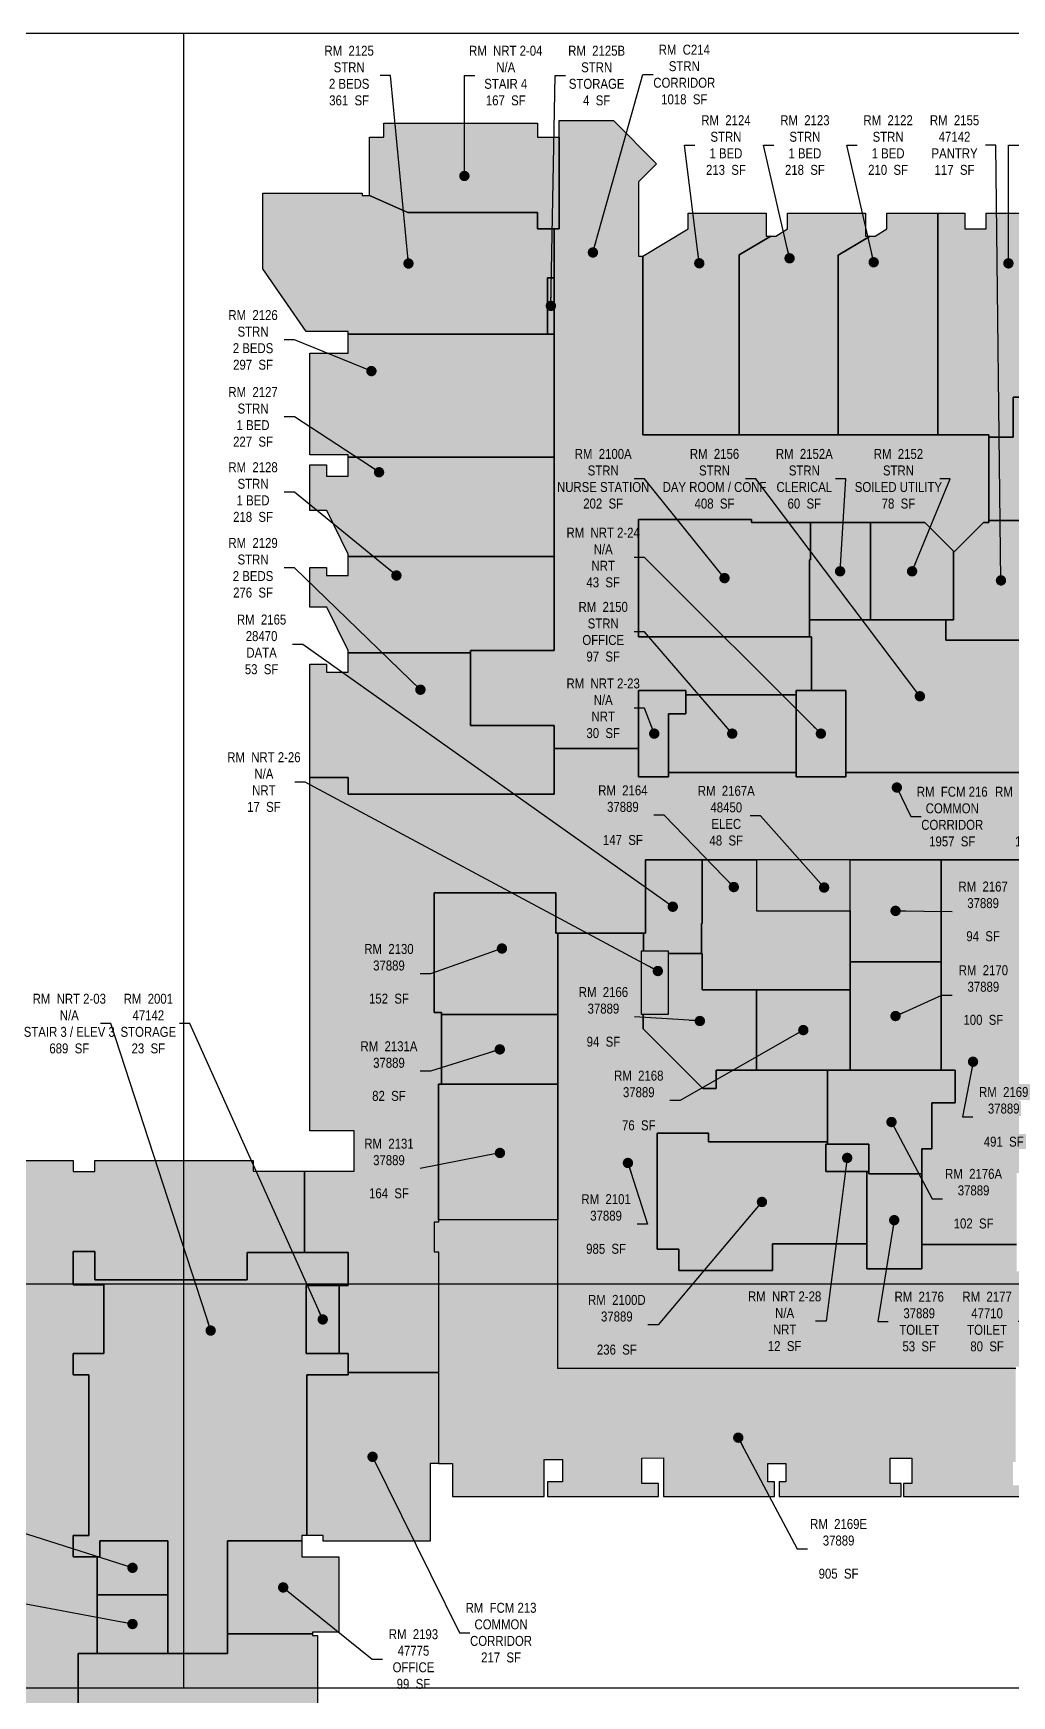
# Model space of a CAD drawing. Header units: inches. Extents: x -324 to 5663, y -491 to 4233.
# Drawn here: x 3286 to 4468, y 1012 to 3022 of the extents above; entities that cross this region are included whole.
import ezdxf

# ---------------------------------------------------------------- set-up
doc = ezdxf.new("R2010")
doc.units = ezdxf.units.IN
doc.header["$LTSCALE"] = 48
doc.header["$MEASUREMENT"] = 0
for name, color, linetype in [('0-LABEL', 3, 'Continuous'), ('1-NRT', 200, 'Continuous'), ('1-NRT-PTN', 253, 'Continuous'), ('3-FCM', 190, 'Continuous'), ('3-FCM-PTN', 9, 'Continuous'), ('4-OCC', 6, 'Continuous'), ('4-OCC-PTN', 95, 'Continuous')]:
    doc.layers.add(name, color=color, linetype=linetype)
doc.layers.add('VP-Window', color=2, linetype='Continuous', plot=False)
doc.styles.add('ArialN', font='ARIALN.TTF')
doc.dimstyles.new('AB-200', dxfattribs={"dimscale": 200, "dimtxt": 0.070312, "dimasz": 0.0625, "dimexe": 0.0625, "dimexo": 0.125, "dimgap": 0.1875, "dimtad": 0, "dimdec": 4, "dimrnd": 0.0625, "dimzin": 0, "dimdsep": 46, "dimlunit": 4, "dimtxsty": 'ArialN', "dimblk": 'ARCHTICK', "dimcen": 0.0625, "dimclrd": 256, "dimclre": 256, "dimclrt": 256, "dimadec": 0, "dimazin": 0, "dimtfac": 1, "dimtdec": 4, "dimtofl": 0, "dimtmove": 2, "dimatfit": 3, "dimldrblk": 'DOT', "dimfxl": 0, "dimfrac": 2, "dimtolj": 1, "dimtzin": 0, "dimlwd": -1, "dimlwe": -1, "dimarcsym": 0})

# ---------------------------------------------------------------- blocks, each defined once
blk = doc.blocks.new('_ArchTick')
at = {"const_width": 0.15}
blk.add_lwpolyline([(-0.5, -0.5), (0.5, 0.5)], dxfattribs=at)
blk = doc.blocks.new('_Dot')
at = {"lineweight": -2}
blk.add_line((-0.5, 0), (-1, 0), dxfattribs=at)
at = {"const_width": 0.5}
blk.add_lwpolyline([(-0.25, 0, 1), (0.25, 0, 1)], format="xyb", close=True, dxfattribs=at)

msp = doc.modelspace()

# ---------------------------------------------------------------- hatches: boundary and pattern name
at = {"layer": '1-NRT-PTN'}
for points in [[(3921.5, 2785), (3895.5, 2785), (3895.5, 2805), (3738.5, 2805), (3692.5, 2825.4), (3692.5, 2896), (3709.5, 2896), (3709.5, 2913), (3895.5, 2913), (3895.5, 2896), (3921.5, 2896)], [(4017.5, 2123), (4017.5, 2227), (4074.6, 2227), (4074.5, 2199), (4053.5, 2199), (4053.5, 2123)], [(4207.7, 2227), (4267.7, 2227), (4267.7, 2123), (4207.7, 2123)], [(4020.5, 1836.1), (4053.5, 1836.1), (4053.5, 1912.2), (4020.5, 1912.2)], [(4243.5, 1678.7), (4295.5, 1678.7), (4295.5, 1645.7), (4243.5, 1645.7)], [(3353.5, 1206), (3353.5, 1400), (3334.5, 1400), (3334.5, 1426), (3371.5, 1426), (3371.5, 1509), (3334.5, 1509), (3334.5, 1549), (3360.5, 1549), (3360.5, 1515), (3544.5, 1515), (3544.5, 1548), (3666.5, 1548), (3666.5, 1508), (3616, 1508), (3616, 1426), (3666.5, 1426), (3666.5, 1400), (3616.5, 1400), (3616.5, 1206), (3610.5, 1206), (3610.5, 1199.3), (3520.7, 1199.3), (3520.7, 1063.4), (3448.7, 1063.4), (3448.7, 1199.3), (3366.5, 1199.3), (3366.5, 1180), (3334.5, 1180), (3334.5, 1206)]]:
    msp.add_hatch(color=256, dxfattribs=at).paths.add_polyline_path(points)
at = {"layer": '3-FCM-PTN'}
for points in [[(3775.8, 1403), (3666.5, 1403), (3666.5, 1426), (3655.7, 1426), (3655.7, 1508), (3666.5, 1508), (3666.5, 1548), (3613.7, 1548), (3613.7, 1646.2), (3673.7, 1646.2), (3673.7, 1695), (3620.5, 1695), (3620.5, 2122), (3666.5, 2122), (3666.5, 2102), (3915.5, 2102), (3915.5, 2157), (4017.5, 2157), (4017.5, 2123), (4053.5, 2123), (4053.5, 2128), (4207.7, 2128), (4207.7, 2123), (4267.7, 2123), (4267.7, 2128), (4484.5, 2128), (4484.5, 2123), (4546, 2123), (4546, 2128), (4923.5, 2128), (4923.5, 2176), (5029.5, 2176), (5029.5, 2044), (5178.5, 2044), (5178.5, 1943), (5172.5, 1943), (5172.5, 1936.5), (4923.5, 1936.5), (4923.5, 2021.2), (4767.8, 2021.2), (4767.8, 1974.9), (4683, 1974.9), (4683, 2021.2), (4479.5, 2021.2), (4479.5, 2022.5), (4380.5, 2022.5), (4025.8, 2022.5), (4025.8, 1934), (3917.3, 1934), (3917.3, 1962.5), (3917.3, 1982.7), (3770.7, 1982.7), (3770.7, 1838), (3779.5, 1838), (3779.5, 1751.2), (3775.8, 1751.2), (3775.8, 1584.7), (3770.7, 1584.7), (3770.7, 1548.8), (3775.8, 1548.8)], [(3340.5, 833), (3240.5, 833), (3240.5, 836), (3220.5, 836), (3220.5, 924), (3240.5, 924), (3240.5, 950), (3220.5, 950), (3220.5, 1180), (3240.5, 1180), (3240.5, 1206), (3226.5, 1206), (3226.3, 1359.5), (3216.7, 1359.5), (3216.7, 1399.1), (3240.5, 1399.1), (3240.5, 1444), (3162.8, 1444), (3162.8, 1543), (3192.5, 1543), (3192.5, 1646), (3240.5, 1646), (3240.5, 1659), (3334.5, 1659), (3334.5, 1646), (3360.5, 1646), (3360.5, 1659), (3552, 1659), (3552, 1646.2), (3613.7, 1646.2), (3613.7, 1548), (3544.5, 1548), (3544.5, 1515), (3360.5, 1515), (3360.5, 1549), (3334.5, 1549), (3334.5, 1509), (3371.5, 1509), (3371.5, 1426), (3334.5, 1426), (3334.5, 1400), (3353.5, 1400), (3353.5, 1206), (3334.5, 1206), (3334.5, 1180), (3363.5, 1180), (3363.5, 1063.4), (3340.5, 1063.4)], [(3616.5, 1206), (3616.5, 1400), (3666.5, 1400), (3666.5, 1403), (3775.8, 1403), (3775.8, 1292.7), (3765.5, 1292.7), (3765.5, 1199), (3636.5, 1199), (3636.5, 1206)]]:
    msp.add_hatch(color=256, dxfattribs=at).paths.add_polyline_path(points)
for points in [[(3363.5, 1180), (3366.5, 1180), (3366.5, 1199.3), (3448.7, 1199.3), (3448.7, 1134.3), (3363.5, 1134.3)], [(3363.5, 1134.3), (3448.7, 1134.3), (3448.7, 1063.4), (3363.5, 1063.4)]]:
    msp.add_hatch(color=256, dxfattribs=at).paths.add_polyline_path(points, flags=17)
at = {"layer": '4-OCC-PTN'}
for color, points in [(105, [(4017.5, 2157), (3915.5, 2157), (3915.5, 2185), (3814.5, 2185), (3814.5, 2275.5), (3915.5, 2275.5), (3915.5, 2785), (3921.5, 2785), (3921.5, 2916), (3987, 2916), (4039.3, 2863.7), (4017.5, 2841.8), (4017.5, 2752.1), (4022.5, 2752.1), (4022.5, 2536), (4440.5, 2536), (4440.5, 2430), (4434, 2430), (4430.6, 2426.5), (4398.7, 2394.7), (4363.4, 2430), (4153.7, 2430), (4153.7, 2434), (4022.5, 2434), (4017.5, 2434), (4017.5, 2292), (4226.5, 2292), (4226.5, 2227), (4207.7, 2227), (4207.7, 2222), (4074.6, 2222), (4074.6, 2227), (4017.5, 2227)]), (105, [(3915.5, 2726), (3907.5, 2726), (3907.5, 2658), (3666.5, 2658), (3666.5, 2661), (3615.8, 2661), (3563.5, 2736.9), (3563.5, 2828.4), (3683.5, 2828.4), (3683.5, 2825.4), (3692.5, 2825.4), (3738.5, 2805), (3895.5, 2805), (3895.5, 2785), (3915.5, 2785)]), (105, [(4022.5, 2536), (4022.5, 2752.1), (4077.5, 2785), (4077.5, 2804), (4171.5, 2804), (4171.5, 2776.4), (4177.3, 2776.4), (4139, 2753.5), (4139, 2536)]), (105, [(4139, 2536), (4139, 2753.5), (4177.3, 2776.4), (4183.2, 2776.4), (4197.5, 2785), (4197.5, 2804), (4291.5, 2804), (4291.5, 2776.4), (4297.3, 2776.4), (4258.5, 2753.2), (4258.5, 2536)]), (105, [(4258.5, 2536), (4258.5, 2753.2), (4297.3, 2776.4), (4303.2, 2776.4), (4317.5, 2785), (4317.5, 2804), (4379, 2804), (4379, 2536)]), (105, [(4379, 2536), (4379, 2804), (4411.5, 2804), (4411.5, 2785), (4437.5, 2785), (4437.5, 2804), (4549.5, 2804), (4549.5, 2787.5), (4532, 2770), (4532, 2581.5), (4470, 2581.5), (4470, 2533.5), (4440.5, 2533.5), (4440.5, 2536)]), (105, [(3915.5, 2509), (3666.5, 2509), (3666.5, 2512), (3620.5, 2512), (3620.5, 2635), (3666.5, 2635), (3666.5, 2658), (3915.5, 2658)]), (52, [(5027, 2176), (4926, 2176), (4926, 2432.5), (4555.5, 2432.5), (4521.3, 2398.2), (4487, 2432.5), (4440.5, 2432.5), (4440.5, 2533.5), (4470, 2533.5), (4470, 2581.5), (4594, 2581.5), (4594, 2533.5), (4765, 2533.5), (4765, 2581.5), (4886, 2581.5), (4886, 2533.5), (4978.4, 2533.5), (5027, 2484.9)]), (105, [(3915.5, 2389), (3666.5, 2389), (3666.5, 2392), (3640.7, 2444.5), (3620.5, 2444.5), (3620.5, 2500), (3640.5, 2500), (3640.5, 2486), (3666.5, 2486), (3666.5, 2509), (3915.5, 2509)]), (105, [(4017.5, 2292), (4017.5, 2434), (4153.7, 2434), (4153.7, 2430), (4225, 2430), (4225, 2385), (4224, 2385), (4224, 2292)]), (52, [(4522, 2288), (4388.5, 2288), (4388.5, 2312.5), (4398, 2312.5), (4398, 2395.4), (4398.7, 2394.7), (4434, 2430), (4440.5, 2430), (4440.5, 2432.5), (4487, 2432.5), (4522, 2397.5)]), (105, [(4224, 2312.5), (4224, 2385), (4225, 2385), (4225, 2430), (4297.7, 2430), (4297.7, 2312.5)]), (105, [(4297.7, 2312.5), (4297.7, 2430), (4363.4, 2430), (4398, 2395.4), (4398, 2312.5)]), (105, [(3915.5, 2275.5), (3814.5, 2275.5), (3814.5, 2272.5), (3666.5, 2272.5), (3666.5, 2275.5), (3640.7, 2328), (3620.5, 2328), (3620.5, 2376), (3640.5, 2376), (3640.5, 2366), (3666.5, 2366), (3666.5, 2389), (3915.5, 2389)]), (105, [(4224, 2292), (4224, 2312.5), (4388.5, 2312.5), (4388.5, 2288), (4606, 2288), (4606, 2128), (4546, 2128), (4546, 2158), (4484.5, 2158), (4484.5, 2128), (4267.7, 2128), (4267.7, 2227), (4226.5, 2227), (4226.5, 2292)]), (105, [(3915.5, 2102), (3666.5, 2102), (3666.5, 2122), (3620.5, 2122), (3620.5, 2259), (3640.5, 2259), (3640.5, 2249.5), (3666.5, 2249.5), (3666.5, 2272.5), (3814.5, 2272.5), (3814.5, 2185), (3915.5, 2185)]), (105, [(4053.5, 2128), (4053.5, 2199), (4074.5, 2199), (4074.6, 2222), (4207.7, 2222), (4207.7, 2128)]), (62, [(4023.6, 1912.2), (4023.6, 1934), (4025.8, 1934), (4025.8, 2022.5), (4094.1, 2022.5), (4094.1, 1945.7), (4093.4, 1945.7), (4093.4, 1909.2), (4053.5, 1909.2), (4053.5, 1912.2)]), (55, [(4160.1, 1960.7), (4272.9, 1960.7), (4272.9, 2022.5), (4160.1, 2022.5)]), (237, [(3775.8, 1751.2), (3920.1, 1751.2), (3920.1, 1587.2), (3775.8, 1587.2)]), (237, [(3775.8, 1584.7), (3770.7, 1584.7), (3770.7, 1548.8), (3775.8, 1548.8), (3775.8, 1292.7), (3792.5, 1292.7), (3792.5, 1253), (3903.5, 1253), (3903.5, 1297.6), (3925.5, 1297.6), (3925.5, 1270.7), (3907.5, 1270.7), (3907.5, 1253), (4041.5, 1253), (4041.5, 1268.7), (4021.5, 1268.7), (4021.5, 1299.5), (4047.5, 1299.6), (4047.5, 1268.7), (4047.5, 1253), (4181.5, 1253), (4181.5, 1270.7), (4173.5, 1270.7), (4173.5, 1292.7), (4195.5, 1292.7), (4195.5, 1270.7), (4187.5, 1270.7), (4187.5, 1253), (4334.9, 1253), (4334.9, 1268.7), (4321.5, 1268.7), (4321.5, 1299.5), (4347.5, 1299.5), (4347.5, 1268.7), (4337.5, 1268.7), (4337.5, 1253), (4481.5, 1253), (4481.5, 1266.7), (4470, 1266.7), (4470, 1294.7), (4473.2, 1294.7), (4473.2, 1407.6), (3920.1, 1407.6), (3920.1, 1587.2), (3775.8, 1587.2)]), (52, [(3616, 1508), (3655.7, 1508), (3655.7, 1426), (3616, 1426)]), (21, [(3610.5, 1199.3), (3610.5, 1180), (3655.5, 1180), (3655.5, 1089), (3623.5, 1089), (3623.5, 1087), (3520.7, 1087), (3520.7, 1199.3)]), (21, [(3520.7, 1087), (3623.5, 1087), (3623.5, 1085), (3629.5, 1085), (3629.5, 950), (3610.5, 950), (3610.5, 924), (3629.5, 924), (3629.5, 836), (3610.5, 836), (3610.5, 810), (3653.5, 810), (3653.5, 755), (3340.5, 755), (3340.5, 1063.4), (3520.7, 1063.4)])]:
    msp.add_hatch(color=color, dxfattribs=at).paths.add_polyline_path(points)
msp.add_hatch(color=105, dxfattribs=at).paths.add_polyline_path([(3915.5, 2658), (3907.5, 2658), (3907.5, 2726), (3915.5, 2726)], flags=17)
h = msp.add_hatch(color=237, dxfattribs=at)
h.dxf.hatch_style = 1
h.paths.add_polyline_path([(4094.1, 2022.5), (4160.1, 2022.5), (4160.1, 1960.7), (4272.9, 1960.7), (4272.9, 1865.2), (4094.1, 1865.2), (4094.1, 1909.2), (4093.4, 1909.2), (4093.4, 1945.7), (4094.1, 1945.7)])
h = msp.add_hatch(color=237, dxfattribs=at)
h.dxf.hatch_style = 1
h.paths.add_polyline_path([(4382.9, 2022.5), (4382.9, 1899.2), (4272.9, 1899.2), (4272.9, 2022.5)])
h = msp.add_hatch(color=237, dxfattribs=at)
h.dxf.hatch_style = 1
h.paths.add_polyline_path([(4382.9, 2022.5), (4479.5, 2022.5), (4479.5, 2021.2), (4482.8, 2021.2), (4482.8, 1888.2), (4510.3, 1888.2), (4510.3, 1832.3), (4500.9, 1832.3), (4500.9, 1736.5), (4584.9, 1736.5), (4584.9, 1768.2), (4684.8, 1768.2), (4684.8, 1644), (4581.3, 1644), (4581.3, 1678.7), (4502.8, 1678.7), (4502.8, 1644), (4474.2, 1644), (4474.2, 1557.4), (4359.6, 1557.4), (4359.6, 1673.3), (4371.9, 1673.3), (4371.9, 1728.7), (4400.1, 1728.7), (4400.1, 1768.2), (4382.9, 1768.2)])
h = msp.add_hatch(color=237, dxfattribs=at)
h.dxf.hatch_style = 1
h.paths.add_polyline_path([(3917.3, 1982.7), (3917.3, 1934), (3920.1, 1934), (3920.1, 1835.6), (3779.5, 1835.6), (3779.5, 1838), (3770.7, 1838), (3770.7, 1982.7)])
h = msp.add_hatch(color=237, dxfattribs=at)
h.dxf.hatch_style = 1
h.paths.add_polyline_path([(4111.1, 1746.2), (4111.1, 1768.2), (4245.9, 1768.2), (4245.9, 1681.8), (4102, 1681.8), (4102, 1692), (4040, 1692), (4040, 1552), (4066.2, 1552), (4066.2, 1526), (4179.1, 1526), (4179.1, 1558.2), (4293.1, 1558.2), (4293.1, 1528.2), (4359.6, 1528.2), (4359.6, 1557.4), (4474.2, 1557.4), (4474.2, 1525), (4511.7, 1525), (4511.7, 1410), (4473.2, 1410), (4473.2, 1407.6), (3920.1, 1407.6), (3920.1, 1934), (4023.6, 1934), (4023.6, 1912.2), (4020.5, 1912.2), (4020.5, 1836.1), (4022.9, 1836.1), (4022.9, 1818.4), (4095.2, 1746.2)])
h = msp.add_hatch(color=237, dxfattribs=at)
h.dxf.hatch_style = 1
h.paths.add_polyline_path([(4160.1, 1865.2), (4160.1, 1768.2), (4111.1, 1768.2), (4111.1, 1746.2), (4095.2, 1746.2), (4022.9, 1818.4), (4022.9, 1836.1), (4053.5, 1836.1), (4053.5, 1909.2), (4094.1, 1909.2), (4094.1, 1865.2)])
h = msp.add_hatch(color=237, dxfattribs=at)
h.dxf.hatch_style = 1
h.paths.add_polyline_path([(4382.9, 1899.2), (4382.9, 1768.2), (4272.9, 1768.2), (4272.9, 1899.2)])
h = msp.add_hatch(color=237, dxfattribs=at)
h.dxf.hatch_style = 1
h.paths.add_polyline_path([(4160.1, 1768.2), (4160.1, 1865.2), (4272.9, 1865.2), (4272.9, 1768.2), (4245.9, 1768.2)])
h = msp.add_hatch(color=237, dxfattribs=at)
h.dxf.hatch_style = 1
h.paths.add_polyline_path([(3779.5, 1835.6), (3920.1, 1835.6), (3920.1, 1751.2), (3779.5, 1751.2)])
h = msp.add_hatch(color=237, dxfattribs=at)
h.dxf.hatch_style = 1
h.paths.add_polyline_path([(4382.9, 1768.2), (4400.1, 1768.2), (4400.1, 1728.7), (4371.9, 1728.7), (4371.9, 1673.3), (4359.6, 1673.3), (4359.6, 1643), (4295.5, 1643), (4295.5, 1678.7), (4245.9, 1678.7), (4245.9, 1768.2)])
h = msp.add_hatch(color=237, dxfattribs=at)
h.dxf.hatch_style = 1
h.paths.add_polyline_path([(4243.5, 1678.7), (4243.5, 1645.7), (4293.1, 1645.7), (4293.1, 1558.2), (4179.1, 1558.2), (4179.1, 1526), (4066.2, 1526), (4066.2, 1552), (4040, 1552), (4040, 1692), (4102, 1692), (4102, 1681.8), (4245.9, 1681.8), (4245.9, 1678.7)])
h = msp.add_hatch(color=237, dxfattribs=at)
h.dxf.hatch_style = 1
h.paths.add_polyline_path([(4359.6, 1643), (4359.6, 1557.4), (4359.6, 1528.2), (4293.1, 1528.2), (4293.1, 1558.2), (4293.1, 1645.7), (4295.5, 1645.7), (4295.5, 1643)])

# ---------------------------------------------------------------- linework, layer by layer
at = {"layer": '1-NRT'}
for points in [[(3921.5, 2785), (3895.5, 2785), (3895.5, 2805), (3738.5, 2805), (3692.5, 2825.4), (3692.5, 2896), (3709.5, 2896), (3709.5, 2913), (3895.5, 2913), (3895.5, 2896), (3921.5, 2896)], [(4017.5, 2123), (4017.5, 2227), (4074.6, 2227), (4074.5, 2199), (4053.5, 2199), (4053.5, 2123)], [(4207.7, 2227), (4267.7, 2227), (4267.7, 2123), (4207.7, 2123)], [(4020.5, 1836.1), (4053.5, 1836.1), (4053.5, 1912.2), (4020.5, 1912.2)], [(4243.5, 1678.7), (4295.5, 1678.7), (4295.5, 1645.7), (4243.5, 1645.7)], [(3353.5, 1206), (3353.5, 1400), (3334.5, 1400), (3334.5, 1426), (3371.5, 1426), (3371.5, 1509), (3334.5, 1509), (3334.5, 1549), (3360.5, 1549), (3360.5, 1515), (3544.5, 1515), (3544.5, 1548), (3666.5, 1548), (3666.5, 1508), (3616, 1508), (3616, 1426), (3666.5, 1426), (3666.5, 1400), (3616.5, 1400), (3616.5, 1206), (3610.5, 1206), (3610.5, 1199.3), (3520.7, 1199.3), (3520.7, 1063.4), (3448.7, 1063.4), (3448.7, 1199.3), (3366.5, 1199.3), (3366.5, 1180), (3334.5, 1180), (3334.5, 1206)]]:
    msp.add_lwpolyline(points, close=True, dxfattribs=at)
at = {"layer": '3-FCM'}
for points in [[(4479.5, 2022.5), (4380.5, 2022.5), (4025.8, 2022.5), (4025.8, 1934), (3917.3, 1934), (3917.3, 1962.5), (3917.3, 1982.7), (3770.7, 1982.7), (3770.7, 1838), (3779.5, 1838), (3779.5, 1751.2), (3775.8, 1751.2), (3775.8, 1584.7), (3770.7, 1584.7), (3770.7, 1548.8), (3775.8, 1548.8), (3775.8, 1403), (3666.5, 1403), (3666.5, 1426), (3655.7, 1426), (3655.7, 1508), (3666.5, 1508), (3666.5, 1548), (3613.7, 1548), (3613.7, 1646.2), (3673.7, 1646.2), (3673.7, 1695), (3620.5, 1695), (3620.5, 2122), (3666.5, 2122), (3666.5, 2102), (3915.5, 2102), (3915.5, 2157), (4017.5, 2157), (4017.5, 2123), (4053.5, 2123), (4053.5, 2128), (4207.7, 2128), (4207.7, 2123), (4267.7, 2123), (4267.7, 2128), (4484.5, 2128)], [(3240.5, 1659), (3334.5, 1659), (3334.5, 1646), (3360.5, 1646), (3360.5, 1659), (3552, 1659), (3552, 1646.2), (3613.7, 1646.2), (3613.7, 1548), (3544.5, 1548), (3544.5, 1515), (3360.5, 1515), (3360.5, 1549), (3334.5, 1549), (3334.5, 1509), (3371.5, 1509), (3371.5, 1426), (3334.5, 1426), (3334.5, 1400), (3353.5, 1400), (3353.5, 1206), (3334.5, 1206), (3334.5, 1180), (3363.5, 1180), (3363.5, 1063.4), (3340.5, 1063.4), (3340.5, 833)]]:
    msp.add_lwpolyline(points, dxfattribs=at)
for points in [[(3616.5, 1206), (3616.5, 1400), (3666.5, 1400), (3666.5, 1403), (3775.8, 1403), (3775.8, 1292.7), (3765.5, 1292.7), (3765.5, 1199), (3636.5, 1199), (3636.5, 1206)], [(3363.5, 1180), (3366.5, 1180), (3366.5, 1199.3), (3448.7, 1199.3), (3448.7, 1134.3), (3363.5, 1134.3)], [(3363.5, 1134.3), (3448.7, 1134.3), (3448.7, 1063.4), (3363.5, 1063.4)]]:
    msp.add_lwpolyline(points, close=True, dxfattribs=at)
at = {"layer": '4-OCC'}
for points in [[(4017.5, 2157), (3915.5, 2157), (3915.5, 2185), (3814.5, 2185), (3814.5, 2275.5), (3915.5, 2275.5), (3915.5, 2785), (3921.5, 2785), (3921.5, 2916), (3987, 2916), (4039.3, 2863.7), (4017.5, 2841.8), (4017.5, 2752.1), (4022.5, 2752.1), (4022.5, 2536), (4440.5, 2536), (4440.5, 2430), (4434, 2430), (4430.6, 2426.5), (4398.7, 2394.7), (4363.4, 2430), (4153.7, 2430), (4153.7, 2434), (4022.5, 2434), (4017.5, 2434), (4017.5, 2292), (4226.5, 2292), (4226.5, 2227), (4207.7, 2227), (4207.7, 2222), (4074.6, 2222), (4074.6, 2227), (4017.5, 2227)], [(3915.5, 2726), (3907.5, 2726), (3907.5, 2658), (3666.5, 2658), (3666.5, 2661), (3615.8, 2661), (3563.5, 2736.9), (3563.5, 2828.4), (3683.5, 2828.4), (3683.5, 2825.4), (3692.5, 2825.4), (3738.5, 2805), (3895.5, 2805), (3895.5, 2785), (3915.5, 2785)], [(4022.5, 2536), (4022.5, 2752.1), (4077.5, 2785), (4077.5, 2804), (4171.5, 2804), (4171.5, 2776.4), (4177.3, 2776.4), (4139, 2753.5), (4139, 2536)], [(4139, 2536), (4139, 2753.5), (4177.3, 2776.4), (4183.2, 2776.4), (4197.5, 2785), (4197.5, 2804), (4291.5, 2804), (4291.5, 2776.4), (4297.3, 2776.4), (4258.5, 2753.2), (4258.5, 2536)], [(4258.5, 2536), (4258.5, 2753.2), (4297.3, 2776.4), (4303.2, 2776.4), (4317.5, 2785), (4317.5, 2804), (4379, 2804), (4379, 2536)], [(4379, 2536), (4379, 2804), (4411.5, 2804), (4411.5, 2785), (4437.5, 2785), (4437.5, 2804), (4549.5, 2804), (4549.5, 2787.5), (4532, 2770), (4532, 2581.5), (4470, 2581.5), (4470, 2533.5), (4440.5, 2533.5), (4440.5, 2536)], [(3915.5, 2658), (3907.5, 2658), (3907.5, 2726), (3915.5, 2726)], [(3915.5, 2509), (3666.5, 2509), (3666.5, 2512), (3620.5, 2512), (3620.5, 2635), (3666.5, 2635), (3666.5, 2658), (3915.5, 2658)], [(5027, 2176), (4926, 2176), (4926, 2432.5), (4555.5, 2432.5), (4521.3, 2398.2), (4487, 2432.5), (4440.5, 2432.5), (4440.5, 2533.5), (4470, 2533.5), (4470, 2581.5), (4594, 2581.5), (4594, 2533.5), (4765, 2533.5), (4765, 2581.5), (4886, 2581.5), (4886, 2533.5), (4978.4, 2533.5), (5027, 2484.9)], [(3915.5, 2389), (3666.5, 2389), (3666.5, 2392), (3640.7, 2444.5), (3620.5, 2444.5), (3620.5, 2500), (3640.5, 2500), (3640.5, 2486), (3666.5, 2486), (3666.5, 2509), (3915.5, 2509)], [(4017.5, 2292), (4017.5, 2434), (4153.7, 2434), (4153.7, 2430), (4225, 2430), (4225, 2385), (4224, 2385), (4224, 2292)], [(4522, 2288), (4388.5, 2288), (4388.5, 2312.5), (4398, 2312.5), (4398, 2395.4), (4398.7, 2394.7), (4434, 2430), (4440.5, 2430), (4440.5, 2432.5), (4487, 2432.5), (4522, 2397.5)], [(4224, 2312.5), (4224, 2385), (4225, 2385), (4225, 2430), (4297.7, 2430), (4297.7, 2312.5)], [(4297.7, 2312.5), (4297.7, 2430), (4363.4, 2430), (4398, 2395.4), (4398, 2312.5)], [(3915.5, 2275.5), (3814.5, 2275.5), (3814.5, 2272.5), (3666.5, 2272.5), (3666.5, 2275.5), (3640.7, 2328), (3620.5, 2328), (3620.5, 2376), (3640.5, 2376), (3640.5, 2366), (3666.5, 2366), (3666.5, 2389), (3915.5, 2389)], [(4224, 2292), (4224, 2312.5), (4388.5, 2312.5), (4388.5, 2288), (4606, 2288), (4606, 2128), (4546, 2128), (4546, 2158), (4484.5, 2158), (4484.5, 2128), (4267.7, 2128), (4267.7, 2227), (4226.5, 2227), (4226.5, 2292)], [(3915.5, 2102), (3666.5, 2102), (3666.5, 2122), (3620.5, 2122), (3620.5, 2259), (3640.5, 2259), (3640.5, 2249.5), (3666.5, 2249.5), (3666.5, 2272.5), (3814.5, 2272.5), (3814.5, 2185), (3915.5, 2185)], [(4053.5, 2128), (4053.5, 2199), (4074.5, 2199), (4074.6, 2222), (4207.7, 2222), (4207.7, 2128)], [(4094.1, 2022.5), (4160.1, 2022.5), (4160.1, 1960.7), (4272.9, 1960.7), (4272.9, 1865.2), (4094.1, 1865.2), (4094.1, 1909.2), (4093.4, 1909.2), (4093.4, 1945.7), (4094.1, 1945.7)], [(4160.1, 1960.7), (4272.9, 1960.7), (4272.9, 2022.5), (4160.1, 2022.5)], [(4382.9, 2022.5), (4382.9, 1899.2), (4272.9, 1899.2), (4272.9, 2022.5)], [(3917.3, 1982.7), (3917.3, 1934), (3920.1, 1934), (3920.1, 1835.6), (3779.5, 1835.6), (3779.5, 1838), (3770.7, 1838), (3770.7, 1982.7)], [(4160.1, 1865.2), (4160.1, 1768.2), (4111.1, 1768.2), (4111.1, 1746.2), (4095.2, 1746.2), (4022.9, 1818.4), (4022.9, 1836.1), (4053.5, 1836.1), (4053.5, 1909.2), (4094.1, 1909.2), (4094.1, 1865.2), (4160.1, 1865.2)], [(4382.9, 1899.2), (4382.9, 1768.2), (4272.9, 1768.2), (4272.9, 1899.2)], [(4160.1, 1768.2), (4160.1, 1865.2), (4272.9, 1865.2), (4272.9, 1768.2), (4245.9, 1768.2), (4245.9, 1768.2), (4160.1, 1768.2)], [(3779.5, 1835.6), (3920.1, 1835.6), (3920.1, 1751.2), (3779.5, 1751.2)], [(3775.8, 1751.2), (3920.1, 1751.2), (3920.1, 1587.2), (3775.8, 1587.2)], [(4382.9, 1768.2), (4400.1, 1768.2), (4400.1, 1728.7), (4371.9, 1728.7), (4371.9, 1673.3), (4359.6, 1673.3), (4359.6, 1643), (4295.5, 1643), (4295.5, 1678.7), (4245.9, 1678.7), (4245.9, 1768.2)], [(4243.5, 1678.7), (4243.5, 1645.7), (4293.1, 1645.7), (4293.1, 1558.2), (4179.1, 1558.2), (4179.1, 1526), (4066.2, 1526), (4066.2, 1552), (4040, 1552), (4040, 1692), (4102, 1692), (4102, 1681.8), (4245.9, 1681.8), (4245.9, 1678.7)], [(4359.6, 1643), (4359.6, 1557.4), (4359.6, 1557.4), (4359.6, 1528.2), (4293.1, 1528.2), (4293.1, 1558.2), (4293.1, 1558.2), (4293.1, 1645.7), (4295.5, 1645.7), (4295.5, 1643)], [(3616, 1508), (3655.7, 1508), (3655.7, 1426), (3616, 1426)], [(3610.5, 1199.3), (3610.5, 1180), (3655.5, 1180), (3655.5, 1089), (3623.5, 1089), (3623.5, 1087), (3520.7, 1087), (3520.7, 1199.3)], [(3520.7, 1087), (3623.5, 1087), (3623.5, 1085), (3629.5, 1085), (3629.5, 950), (3610.5, 950), (3610.5, 924), (3629.5, 924), (3629.5, 836), (3610.5, 836), (3610.5, 810), (3653.5, 810), (3653.5, 755), (3340.5, 755), (3340.5, 1063.4), (3520.7, 1063.4)]]:
    msp.add_lwpolyline(points, close=True, dxfattribs=at)
at = {"layer": '4-OCC', "color": 6}
msp.add_lwpolyline([(4023.6, 1912.2), (4023.6, 1934), (4025.8, 1934), (4025.8, 2022.5), (4094.1, 2022.5), (4094.1, 1945.7), (4093.4, 1945.7), (4093.4, 1909.2), (4053.5, 1909.2), (4053.5, 1912.2)], close=True, dxfattribs=at)
at = {"layer": '4-OCC', "color": 7}
msp.add_lwpolyline([(4160.1, 1960.7), (4272.9, 1960.7), (4272.9, 2022.5), (4160.1, 2022.5)], close=True, dxfattribs=at)
at = {"layer": '4-OCC'}
for points in [[(4474.2, 1557.4), (4359.6, 1557.4), (4359.6, 1673.3), (4371.9, 1673.3), (4371.9, 1728.7), (4400.1, 1728.7), (4400.1, 1768.2), (4382.9, 1768.2), (4382.9, 2022.5), (4479.5, 2022.5)], [(4473.2, 1407.6), (3920.1, 1407.6), (3920.1, 1934), (4023.6, 1934), (4023.6, 1912.2), (4020.5, 1912.2), (4020.5, 1836.1), (4022.9, 1836.1), (4022.9, 1818.4), (4095.2, 1746.2), (4111.1, 1746.2), (4111.1, 1768.2), (4245.9, 1768.2), (4245.9, 1681.8), (4102, 1681.8), (4102, 1692), (4040, 1692), (4040, 1552), (4066.2, 1552), (4066.2, 1526), (4179.1, 1526), (4179.1, 1558.2), (4293.1, 1558.2), (4293.1, 1528.2), (4359.6, 1528.2), (4359.6, 1557.4), (4474.2, 1557.4)], [(4473.2, 1407.6), (3920.1, 1407.6), (3920.1, 1587.2), (3775.8, 1587.2), (3775.8, 1584.7), (3770.7, 1584.7), (3770.7, 1548.8), (3775.8, 1548.8), (3775.8, 1292.7), (3792.5, 1292.7), (3792.5, 1253), (3903.5, 1253), (3903.5, 1297.6), (3925.5, 1297.6), (3925.5, 1270.7), (3907.5, 1270.7), (3907.5, 1253), (4041.5, 1253), (4041.5, 1268.7), (4021.5, 1268.7), (4021.5, 1299.5), (4047.5, 1299.6), (4047.5, 1268.7), (4047.5, 1253), (4181.5, 1253), (4181.5, 1270.7), (4173.5, 1270.7), (4173.5, 1292.7), (4195.5, 1292.7), (4195.5, 1270.7), (4187.5, 1270.7), (4187.5, 1253), (4334.9, 1253), (4334.9, 1268.7), (4321.5, 1268.7), (4321.5, 1299.5), (4347.5, 1299.5), (4347.5, 1268.7), (4337.5, 1268.7), (4337.5, 1253), (4481.5, 1253)]]:
    msp.add_lwpolyline(points, dxfattribs=at)
at = {"layer": 'VP-Window', "color": 5}
for points in [[(767.5, 3021.5), (3467.5, 3021.5), (3467.5, 1021.5), (767.5, 1021.5)], [(1943.5, -490.5), (4643.5, -490.5), (4643.5, 1509.5), (1943.5, 1509.5)]]:
    msp.add_lwpolyline(points, close=True, dxfattribs=at)
at = {"layer": 'VP-Window'}
msp.add_lwpolyline([(2963.5, 3021.5), (5663.5, 3021.5), (5663.5, 1021.5), (2963.5, 1021.5)], close=True, dxfattribs=at)

# ---------------------------------------------------------------- texts
at = {"layer": '0-LABEL', "char_height": 12, "attachment_point": 5, "style": 'ArialN'}
for s, insert in [('RM  2125\\PSTRN\\P2 BEDS\\P361  SF', (3667.8, 2970.3)), ('RM  NRT 2-04\\PN/A\\PSTAIR 4\\P167  SF', (3857, 2970.3)), ('RM  2125B\\PSTRN\\PSTORAGE\\P4  SF', (3966.8, 2970.3)), ('RM  C214\\PSTRN\\PCORRIDOR\\P1018  SF', (4072.7, 2971.6)), ('RM  2124\\PSTRN\\P1 BED\\P213  SF', (4123, 2886.3)), ('RM  2123\\PSTRN\\P1 BED\\P218  SF', (4218.4, 2886.3)), ('RM  2122\\PSTRN\\P1 BED\\P210  SF', (4318.9, 2886.3)), ('RM  2155\\P47142\\PPANTRY\\P117  SF', (4399.2, 2886.3)), ('RM  2126\\PSTRN\\P2 BEDS\\P297  SF', (3551.7, 2650.8)), ('RM  2127\\PSTRN\\P1 BED\\P227  SF', (3551.7, 2557.8)), ('RM  2100A\\PSTRN\\PNURSE STATION\\P202  SF', (3974.7, 2483)), ('RM  2156\\PSTRN\\PDAY ROOM / CONF\\P408  SF', (4109.2, 2483)), ('RM  2152A\\PSTRN\\PCLERICAL\\P60  SF', (4217.7, 2483)), ('RM  2152\\PSTRN\\PSOILED UTILITY\\P78  SF', (4331.4, 2483)), ('RM  2128\\PSTRN\\P1 BED\\P218  SF', (3551.7, 2466.9)), ('RM  2129\\PSTRN\\P2 BEDS\\P276  SF', (3551.7, 2375.4)), ('RM  NRT 2-24\\PN/A\\PNRT\\P43  SF', (3974.7, 2387.8)), ('RM  2150\\PSTRN\\POFFICE\\P97  SF', (3974.7, 2298.1)), ('RM  2165\\P28470\\PDATA\\P53  SF', (3562, 2282.8)), ('RM  NRT 2-23\\PN/A\\PNRT\\P30  SF', (3974.7, 2205.6)), ('RM  NRT 2-26\\PN/A\\PNRT\\P17  SF', (3564.8, 2116.4)), ('RM  2164\\P37889\\P\\P147  SF', (3998.5, 2076.4)), ('RM  2167A\\P48450\\PELEC\\P48  SF', (4123.4, 2075.8)), ('RM  FCM 216\\PCOMMON\\PCORRIDOR\\P1957  SF', (4396.4, 2074.7)), ('RM  NRT 2-25\\PN/A\\PNRT\\P15  SF', (4492.5, 2074.7)), ('RM  2167\\P37889\\P\\P94  SF', (4433.7, 1960.1)), ('RM  2130\\P37889\\P\\P152  SF', (3715.9, 1884.7)), ('RM  2170\\P37889\\P\\P100  SF', (4434, 1859)), ('RM  2166\\P37889\\P\\P94  SF', (3975, 1832.6)), ('RM  NRT 2-03\\PN/A\\PSTAIR 3 / ELEV 3\\P689  SF', (3329.7, 1824.5)), ('RM  2001\\P47142\\PSTORAGE\\P23  SF', (3425.2, 1824.5)), ('RM  2131A\\P37889\\P\\P82  SF', (3715.9, 1767.1)), ('RM  2168\\P37889\\P\\P76  SF', (4017.7, 1731.6)), ('RM  2169\\P37889\\P\\P491  SF', (4458.6, 1711.8)), ('RM  2131\\P37889\\P\\P164  SF', (3715.9, 1649.4)), ('RM  2176A\\P37889\\P\\P102  SF', (4422.2, 1612.9)), ('RM  2101\\P37889\\P\\P985  SF', (3978.2, 1582.3)), ('RM  2100D\\P37889\\P\\P236  SF', (3991.2, 1460.5)), ('RM  NRT 2-28\\PN/A\\PNRT\\P12  SF', (4193.9, 1464.8)), ('RM  2176\\P37889\\PTOILET\\P53  SF', (4356.5, 1464.4)), ('RM  2177\\P47710\\PTOILET\\P80  SF', (4438.5, 1464.4)), ('RM  2169E\\P37889\\P\\P905  SF', (4259.1, 1189.7)), ('RM  FCM 213\\PCOMMON\\PCORRIDOR\\P217  SF', (3851.3, 1088.4)), ('RM  2193\\P47775\\POFFICE\\P99  SF', (3745.5, 1056.5))]:
    msp.add_mtext(s, dxfattribs=dict(at, insert=insert))

# ---------------------------------------------------------------- leaders
at = {"layer": '0-LABEL', "annotation_type": 0, "has_hookline": 1}
for points, hookline_direction, text_width in [([(3739.5, 2743.2), (3717.8, 2970.3), (3705.3, 2970.3)], 1, 58), ([(3807, 2849), (3807, 2970.3), (3819.5, 2970.3)], 0, 86.9), ([(3911.5, 2692), (3916.8, 2970.3), (3929.3, 2970.3)], 0, 67), ([(3962.3, 2756.5), (4022.7, 2971.6), (4035.2, 2971.6)], 0, 74), ([(4090.8, 2743.5), (4073, 2886.3), (4085.5, 2886.3)], 0, 57.9), ([(4199.9, 2749.5), (4168.4, 2886.3), (4180.9, 2886.3)], 0, 57.9), ([(4301.5, 2744.7), (4268.9, 2886.3), (4281.4, 2886.3)], 0, 57.8), ([(4455.3, 2360.2), (4449.2, 2886.3), (4436.7, 2886.3)], 1, 58), ([(4464.3, 2743.4), (4464.3, 2886.3), (4476.8, 2886.3)], 0, 56), ([(3694.7, 2613.2), (3601.7, 2650.8), (3589.2, 2650.8)], 1, 57.9), ([(3703.9, 2490.9), (3601.7, 2557.8), (3589.2, 2557.8)], 1, 57.9), ([(4121.3, 2363), (4024.7, 2483), (4012.2, 2483)], 1, 109.3), ([(4357.3, 2220.2), (4159.2, 2483), (4146.7, 2483)], 1, 123.6), ([(4260.9, 2371.2), (4267.7, 2483), (4255.2, 2483)], 1, 67.7), ([(4347.9, 2371.2), (4393.9, 2483), (4381.4, 2483)], 1, 104.7), ([(3724.9, 2366.1), (3601.7, 2466.9), (3589.2, 2466.9)], 1, 57.9), ([(3753.9, 2228.1), (3601.7, 2375.4), (3589.2, 2375.4)], 1, 57.9), ([(4237.7, 2175), (4024.7, 2387.8), (4012.2, 2387.8)], 1, 86.9), ([(4130.6, 2175), (4024.7, 2298.1), (4012.2, 2298.1)], 1, 57.9), ([(4058.8, 1965.8), (3612, 2282.8), (3599.5, 2282.8)], 1, 58), ([(4036.4, 2175), (4024.7, 2205.6), (4012.2, 2205.6)], 1, 86.9), ([(4534.5, 2140.5), (4542.5, 2074.7), (4530, 2074.7)], 1, 87), ([(4040.7, 1888.1), (3614.8, 2116.4), (3602.3, 2116.4)], 1, 86.9), ([(4329.5, 2109.9), (4346.4, 2074.7), (4358.9, 2074.7)], 0, 83.8), ([(4132.5, 1989.6), (4048.5, 2076.4), (4036, 2076.4)], 1, 57.9), ([(4241.6, 1989), (4164.8, 2075.8), (4152.3, 2075.8)], 1, 67.7), ([(4327.9, 1960.8), (4396.2, 1960.1)], 0, 57.9), ([(3852.4, 1915.3), (3765.9, 1884.7), (3753.4, 1884.7)], 1, 57.9), ([(4327.9, 1833.7), (4384, 1859), (4396.5, 1859)], 0, 57.9), ([(4091.5, 1827.7), (4012.5, 1832.6)], 1, 57.9), ([(3500.5, 1453.5), (3379.7, 1824.5), (3367.2, 1824.5)], 1, 108.8), ([(3635.9, 1467), (3475.2, 1824.5), (3462.7, 1824.5)], 1, 65.9), ([(4216.5, 1816.7), (4067.7, 1731.6), (4055.2, 1731.6)], 1, 57.9), ([(3849.8, 1793.4), (3765.9, 1767.1), (3753.4, 1767.1)], 1, 67.7), ([(4421.5, 1778.5), (4408.6, 1711.8), (4421.1, 1711.8)], 0, 57.9), ([(4323, 1705.6), (4372.2, 1612.9), (4384.7, 1612.9)], 0, 67.7), ([(3850, 1668.2), (3753.4, 1649.4)], 1, 56), ([(4269.5, 1662.2), (4243.9, 1464.8), (4231.4, 1464.8)], 1, 86.9), ([(4004.6, 1656.1), (4028.2, 1582.3), (4015.7, 1582.3)], 1, 56), ([(4166.5, 1609), (4041.2, 1460.5), (4028.7, 1460.5)], 1, 67.7), ([(4326.3, 1587), (4306.5, 1464.4), (4319, 1464.4)], 0, 57.9), ([(4524.1, 1584.5), (4488.5, 1464.4), (4476, 1464.4)], 1, 57.9), ([(4137.9, 1324.1), (4209.1, 1189.7), (4221.6, 1189.7)], 0, 67), ([(3696.1, 1301), (3801.3, 1088.4), (3813.8, 1088.4)], 0, 83.8), ([(3406.1, 1166.8), (3157.8, 1245.8), (3145.3, 1245.8)], 1, 122.7), ([(3406.1, 1098.9), (3144.8, 1147.5)], 1, 99), ([(3588.1, 1143.1), (3695.5, 1056.5), (3708, 1056.5)], 0, 57.9), ([(3410.4, 659.1), (3145.3, 1061.3), (3132.8, 1061.3)], 1, 100.6)]:
    msp.add_leader(points, dimstyle='AB-200', dxfattribs=dict(at, hookline_direction=hookline_direction, text_width=text_width))

doc.saveas('drawing.dxf')
